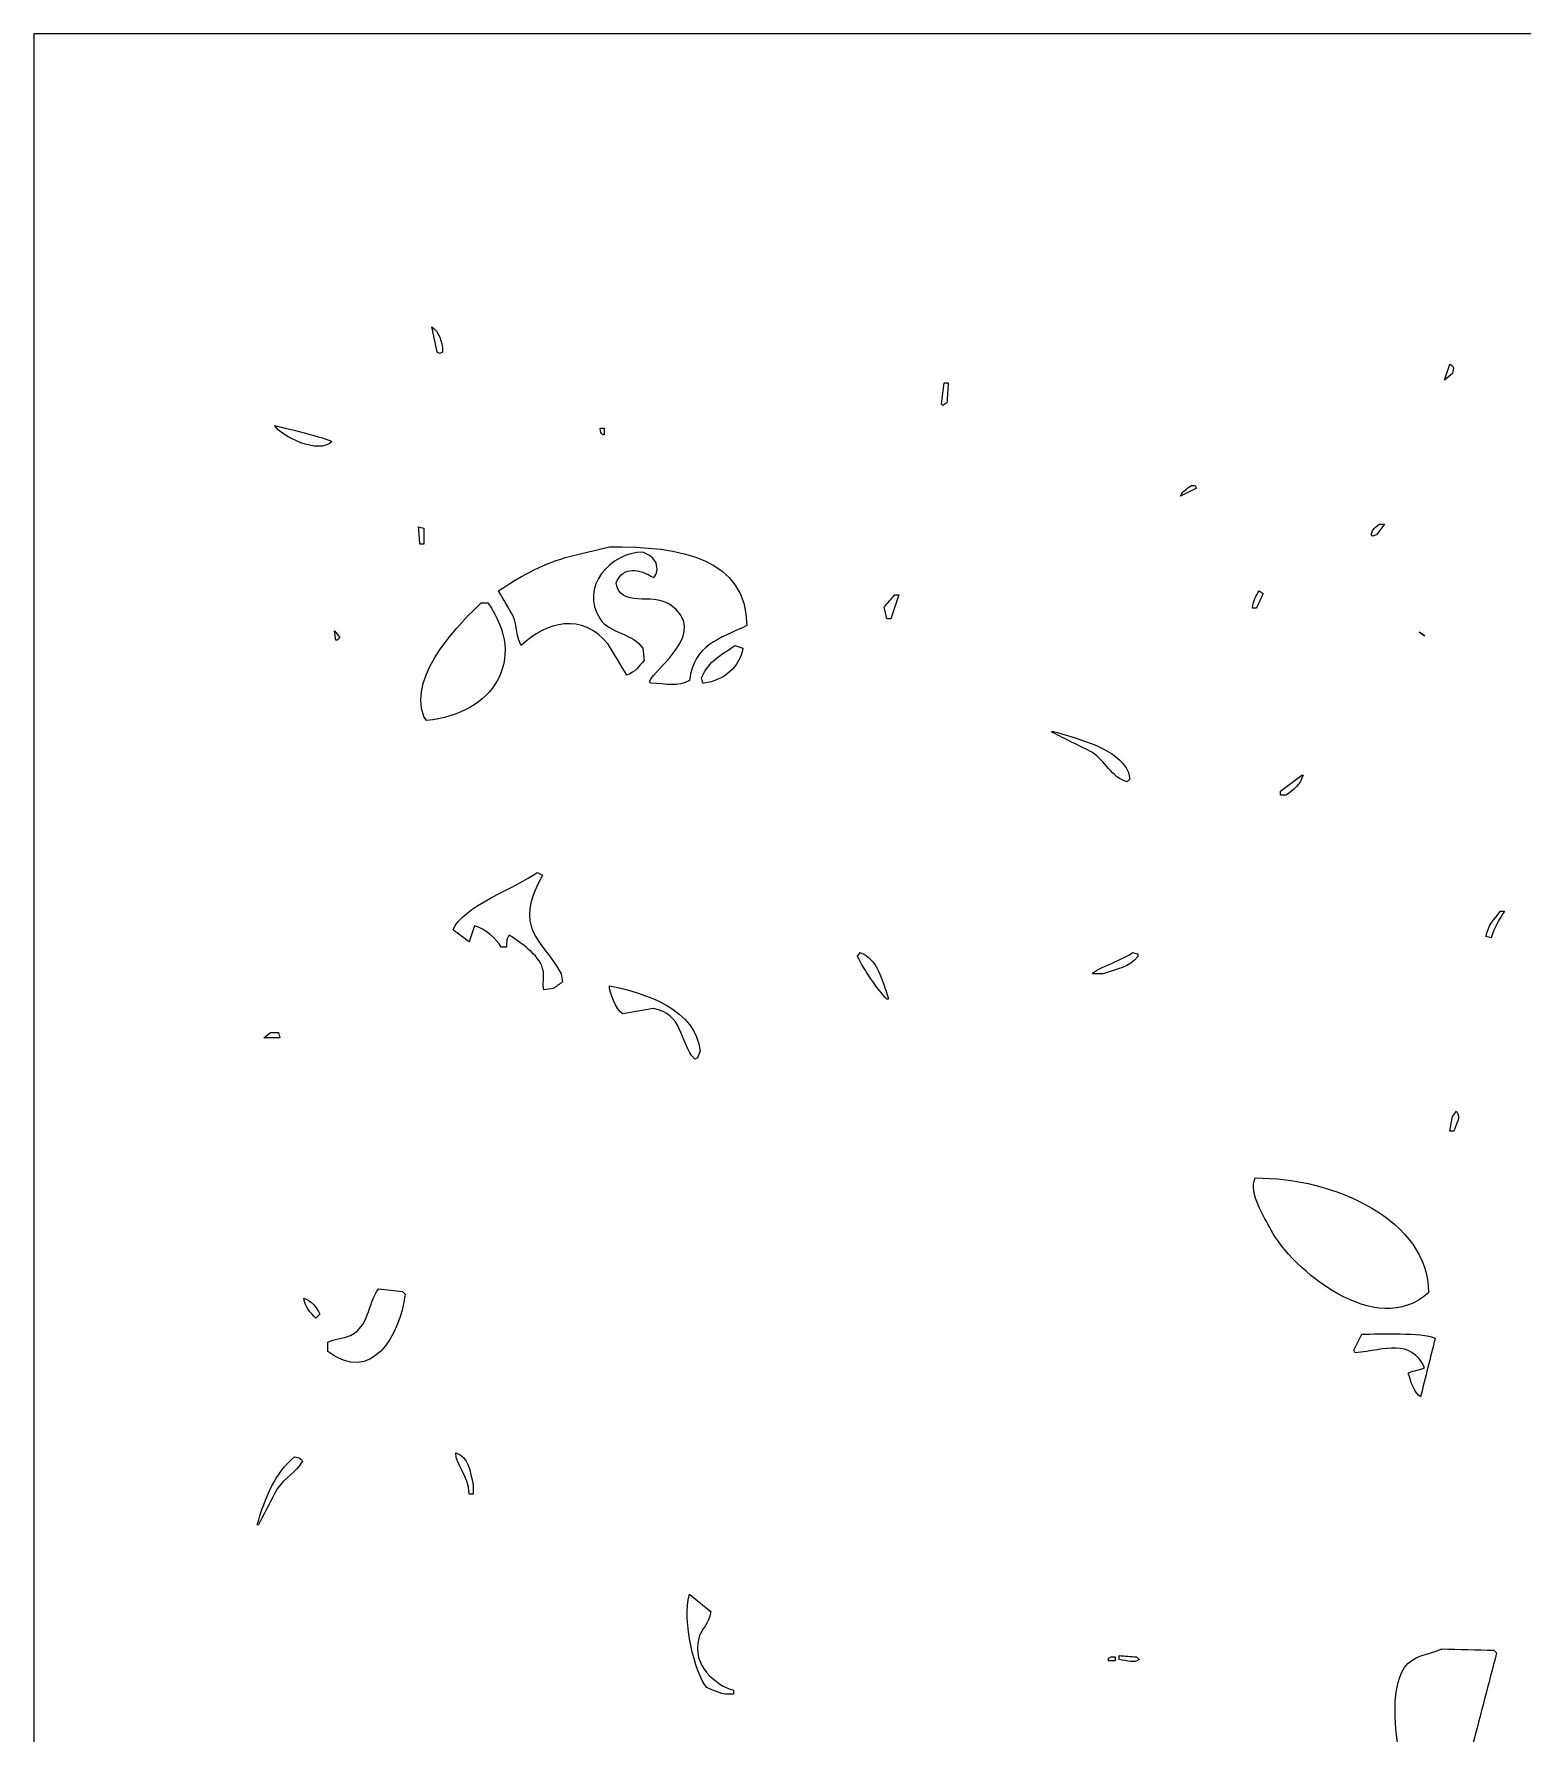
# Model space of a CAD drawing. Header units: centimetres. Extents: x -27 to -20.54, y -9 to -0.65.
# Drawn here: x -26.999 to -23.873, y -4.215 to -0.646 of the extents above; entities that cross this region are included whole.
import ezdxf

# ---------------------------------------------------------------- set-up
doc = ezdxf.new("R2010")
doc.units = ezdxf.units.CM
doc.header["$MEASUREMENT"] = 0
doc.layers.add('layer 1', color=7, linetype='Continuous')

msp = doc.modelspace()

# ---------------------------------------------------------------- linework, layer by layer
at = {"layer": 'layer 1', "color": 250}
msp.add_lwpolyline([(-26.99914, -9.0002), (-20.5434, -9.0002), (-20.5434, -0.64624), (-26.99914, -0.64624), (-26.99914, -9.0002)], close=True, dxfattribs=at)
at = {"layer": 'layer 1', "color": 7}
for points, knots in [([(-26.16332, -1.26131), (-26.15958, -1.27906), (-26.15584, -1.29682), (-26.15211, -1.31456), (-26.15211, -1.31456), (-26.15024, -1.3155), (-26.14837, -1.31643), (-26.1465, -1.31737), (-26.1465, -1.31737), (-26.14463, -1.31643), (-26.14276, -1.3155), (-26.1409, -1.31456), (-26.1409, -1.31456), (-26.14122, -1.2901), (-26.14933, -1.27225), (-26.16332, -1.26131)], [0, 0, 0, 0, 0.2, 0.2, 0.2, 0.2, 0.4, 0.4, 0.4, 0.4, 0.6, 0.6, 0.6, 0.6, 1, 1, 1, 1]), ([(-24.0249, -1.33979), (-24.02864, -1.351), (-24.03238, -1.36221), (-24.03611, -1.37342), (-24.03611, -1.37342), (-24.03051, -1.36875), (-24.0249, -1.36408), (-24.0193, -1.35941), (-24.0193, -1.35941), (-24.01736, -1.34623), (-24.01458, -1.34699), (-24.0249, -1.33979)], [0, 0, 0, 0, 0.25, 0.25, 0.25, 0.25, 0.5, 0.5, 0.5, 0.5, 1, 1, 1, 1]), ([(-25.0871, -1.37902), (-25.08897, -1.39397), (-25.09084, -1.40892), (-25.09271, -1.42387), (-25.09271, -1.42387), (-25.09177, -1.4248), (-25.09084, -1.42574), (-25.08991, -1.42667), (-25.08991, -1.42667), (-25.0871, -1.4248), (-25.0843, -1.42293), (-25.0815, -1.42106), (-25.0815, -1.42106), (-25.08056, -1.40705), (-25.07963, -1.39304), (-25.07869, -1.37902), (-25.07869, -1.37902), (-25.0815, -1.37902), (-25.0843, -1.37902), (-25.0871, -1.37902)], [0, 0, 0, 0, 0.1666667, 0.1666667, 0.1666667, 0.1666667, 0.3333333, 0.3333333, 0.3333333, 0.3333333, 0.5, 0.5, 0.5, 0.5, 0.6666667, 0.6666667, 0.6666667, 0.6666667, 1, 1, 1, 1]), ([(-26.49403, -1.46871), (-26.48003, -1.49125), (-26.40047, -1.5311), (-26.37352, -1.50234), (-26.37352, -1.50234), (-26.37926, -1.49636), (-26.48336, -1.47074), (-26.49403, -1.46871)], [0, 0, 0, 0, 0.3333333, 0.3333333, 0.3333333, 0.3333333, 1, 1, 1, 1]), ([(-25.81018, -1.47432), (-25.80838, -1.4845), (-25.80906, -1.4828), (-25.80458, -1.48833), (-25.80458, -1.48833), (-25.80365, -1.48833), (-25.80271, -1.48833), (-25.80178, -1.48833), (-25.80178, -1.48833), (-25.80178, -1.48366), (-25.80178, -1.47899), (-25.80178, -1.47432), (-25.80178, -1.47432), (-25.80458, -1.47432), (-25.80738, -1.47432), (-25.81018, -1.47432)], [0, 0, 0, 0, 0.2, 0.2, 0.2, 0.2, 0.4, 0.4, 0.4, 0.4, 0.6, 0.6, 0.6, 0.6, 1, 1, 1, 1]), ([(-24.56862, -1.59483), (-24.57834, -1.60268), (-24.58515, -1.60496), (-24.59104, -1.61725), (-24.59104, -1.61725), (-24.57983, -1.61165), (-24.56862, -1.60604), (-24.5574, -1.60044), (-24.5574, -1.60044), (-24.55834, -1.59856), (-24.55927, -1.5967), (-24.56021, -1.59483), (-24.56021, -1.59483), (-24.56301, -1.59483), (-24.56581, -1.59483), (-24.56862, -1.59483)], [0, 0, 0, 0, 0.2, 0.2, 0.2, 0.2, 0.4, 0.4, 0.4, 0.4, 0.6, 0.6, 0.6, 0.6, 1, 1, 1, 1]), ([(-24.17344, -1.67611), (-24.17988, -1.68171), (-24.18281, -1.68196), (-24.18746, -1.69012), (-24.18746, -1.69012), (-24.18839, -1.69292), (-24.18932, -1.69572), (-24.19026, -1.69853), (-24.19026, -1.69853), (-24.18932, -1.69946), (-24.18839, -1.70039), (-24.18746, -1.70133), (-24.18746, -1.70133), (-24.18465, -1.70039), (-24.18185, -1.69946), (-24.17905, -1.69853), (-24.17905, -1.69853), (-24.17344, -1.69106), (-24.16784, -1.68358), (-24.16223, -1.67611), (-24.16223, -1.67611), (-24.16597, -1.67611), (-24.16971, -1.67611), (-24.17344, -1.67611)], [0, 0, 0, 0, 0.1428571, 0.1428571, 0.1428571, 0.1428571, 0.2857143, 0.2857143, 0.2857143, 0.2857143, 0.4285714, 0.4285714, 0.4285714, 0.4285714, 0.5714286, 0.5714286, 0.5714286, 0.5714286, 0.7142857, 0.7142857, 0.7142857, 0.7142857, 1, 1, 1, 1]), ([(-26.19134, -1.68171), (-26.19041, -1.69386), (-26.18948, -1.706), (-26.18854, -1.71815), (-26.18854, -1.71815), (-26.18574, -1.71815), (-26.18294, -1.71815), (-26.18013, -1.71815), (-26.18013, -1.71815), (-26.18013, -1.71628), (-26.18013, -1.71441), (-26.18013, -1.71254), (-26.18013, -1.71254), (-26.18013, -1.7032), (-26.18013, -1.69386), (-26.18013, -1.68451), (-26.18013, -1.68451), (-26.18387, -1.68358), (-26.18761, -1.68264), (-26.19134, -1.68171)], [0, 0, 0, 0, 0.1666667, 0.1666667, 0.1666667, 0.1666667, 0.3333333, 0.3333333, 0.3333333, 0.3333333, 0.5, 0.5, 0.5, 0.5, 0.6666667, 0.6666667, 0.6666667, 0.6666667, 1, 1, 1, 1]), ([(-25.79057, -1.72375), (-25.82139, -1.73122), (-25.85223, -1.7387), (-25.88305, -1.74617), (-25.88305, -1.74617), (-25.93356, -1.76118), (-25.9837, -1.78871), (-26.02318, -1.81624), (-26.02318, -1.81624), (-26.01291, -1.83398), (-26.00263, -1.85174), (-25.99236, -1.86949), (-25.99236, -1.86949), (-25.98448, -1.8889), (-25.98586, -1.91531), (-25.97554, -1.93115), (-25.97554, -1.93115), (-25.92476, -1.88141), (-25.84617, -1.86009), (-25.79337, -1.92835), (-25.79337, -1.92835), (-25.78029, -1.94983), (-25.76721, -1.97132), (-25.75413, -1.99281), (-25.75413, -1.99281), (-25.73487, -1.98628), (-25.72932, -1.97549), (-25.7177, -1.96198), (-25.7177, -1.96198), (-25.71863, -1.95357), (-25.71957, -1.94516), (-25.7205, -1.93675), (-25.7205, -1.93675), (-25.73874, -1.90599), (-25.79007, -1.90539), (-25.81018, -1.87509), (-25.81018, -1.87509), (-25.85447, -1.80841), (-25.7868, -1.73428), (-25.7205, -1.73496), (-25.7205, -1.73496), (-25.70755, -1.7408), (-25.69875, -1.74443), (-25.69247, -1.75738), (-25.69247, -1.75738), (-25.6887, -1.77146), (-25.68908, -1.77978), (-25.69808, -1.78821), (-25.69808, -1.78821), (-25.72563, -1.76963), (-25.76188, -1.7631), (-25.77655, -1.79942), (-25.77655, -1.79942), (-25.76618, -1.85354), (-25.70189, -1.81935), (-25.66445, -1.84427), (-25.66445, -1.84427), (-25.57782, -1.90191), (-25.6946, -1.97773), (-25.70649, -2.00682), (-25.70649, -2.00682), (-25.70555, -2.00775), (-25.70462, -2.00869), (-25.70368, -2.00962), (-25.70368, -2.00962), (-25.67035, -2.01167), (-25.64529, -2.01812), (-25.62241, -2.00401), (-25.62241, -2.00401), (-25.61302, -1.9292), (-25.55919, -1.9168), (-25.50189, -1.88911), (-25.50189, -1.88911), (-25.50245, -1.74916), (-25.6405, -1.72107), (-25.79057, -1.72375)], [0, 0, 0, 0, 0.05, 0.05, 0.05, 0.05, 0.1, 0.1, 0.1, 0.1, 0.15, 0.15, 0.15, 0.15, 0.2, 0.2, 0.2, 0.2, 0.25, 0.25, 0.25, 0.25, 0.3, 0.3, 0.3, 0.3, 0.35, 0.35, 0.35, 0.35, 0.4, 0.4, 0.4, 0.4, 0.45, 0.45, 0.45, 0.45, 0.5, 0.5, 0.5, 0.5, 0.55, 0.55, 0.55, 0.55, 0.6, 0.6, 0.6, 0.6, 0.65, 0.65, 0.65, 0.65, 0.7, 0.7, 0.7, 0.7, 0.75, 0.75, 0.75, 0.75, 0.8, 0.8, 0.8, 0.8, 0.85, 0.85, 0.85, 0.85, 0.9, 0.9, 0.9, 0.9, 1, 1, 1, 1]), ([(-24.42568, -1.81624), (-24.43324, -1.82747), (-24.43781, -1.83428), (-24.4397, -1.85267), (-24.4397, -1.85267), (-24.43689, -1.85267), (-24.43409, -1.85267), (-24.43129, -1.85267), (-24.43129, -1.85267), (-24.42661, -1.8424), (-24.42194, -1.83212), (-24.41727, -1.82184), (-24.41727, -1.82184), (-24.42008, -1.81998), (-24.42288, -1.81811), (-24.42568, -1.81624)], [0, 0, 0, 0, 0.2, 0.2, 0.2, 0.2, 0.4, 0.4, 0.4, 0.4, 0.6, 0.6, 0.6, 0.6, 1, 1, 1, 1]), ([(-26.05962, -1.84146), (-26.09697, -1.87618), (-26.21529, -1.99225), (-26.18013, -2.07969), (-26.18013, -2.07969), (-26.17827, -2.08249), (-26.17639, -2.08529), (-26.17453, -2.0881), (-26.17453, -2.0881), (-26.03506, -2.07576), (-25.96085, -1.96029), (-26.0456, -1.84146), (-26.0456, -1.84146), (-26.05028, -1.84146), (-26.05495, -1.84146), (-26.05962, -1.84146)], [0, 0, 0, 0, 0.2, 0.2, 0.2, 0.2, 0.4, 0.4, 0.4, 0.4, 0.6, 0.6, 0.6, 0.6, 1, 1, 1, 1]), ([(-25.1908, -1.82465), (-25.19827, -1.83305), (-25.20575, -1.84146), (-25.21322, -1.84987), (-25.21322, -1.84987), (-25.21135, -1.85828), (-25.20948, -1.86669), (-25.20762, -1.87509), (-25.20762, -1.87509), (-25.20481, -1.87509), (-25.20201, -1.87509), (-25.19921, -1.87509), (-25.19921, -1.87509), (-25.1936, -1.85828), (-25.188, -1.84146), (-25.18239, -1.82465), (-25.18239, -1.82465), (-25.18519, -1.82465), (-25.188, -1.82465), (-25.1908, -1.82465)], [0, 0, 0, 0, 0.1666667, 0.1666667, 0.1666667, 0.1666667, 0.3333333, 0.3333333, 0.3333333, 0.3333333, 0.5, 0.5, 0.5, 0.5, 0.6666667, 0.6666667, 0.6666667, 0.6666667, 1, 1, 1, 1]), ([(-26.36791, -1.90032), (-26.36697, -1.90686), (-26.36604, -1.9134), (-26.36511, -1.91994), (-26.36511, -1.91994), (-26.36417, -1.91994), (-26.36324, -1.91994), (-26.3623, -1.91994), (-26.3623, -1.91994), (-26.36044, -1.91807), (-26.35857, -1.9162), (-26.3567, -1.91433), (-26.3567, -1.91433), (-26.36044, -1.90966), (-26.36417, -1.90499), (-26.36791, -1.90032)], [0, 0, 0, 0, 0.2, 0.2, 0.2, 0.2, 0.4, 0.4, 0.4, 0.4, 0.6, 0.6, 0.6, 0.6, 1, 1, 1, 1]), ([(-24.08936, -1.90312), (-24.08563, -1.90592), (-24.08189, -1.90873), (-24.07815, -1.91153), (-24.07815, -1.91153), (-24.08352, -1.90473), (-24.07995, -1.907), (-24.08936, -1.90312)], [0, 0, 0, 0, 0.3333333, 0.3333333, 0.3333333, 0.3333333, 1, 1, 1, 1]), ([(-25.52712, -1.93115), (-25.55903, -1.95329), (-25.57949, -1.96148), (-25.59718, -1.99841), (-25.59718, -1.99841), (-25.59625, -2.00215), (-25.59531, -2.00588), (-25.59438, -2.00962), (-25.59438, -2.00962), (-25.59345, -2.00962), (-25.59251, -2.00962), (-25.59158, -2.00962), (-25.59158, -2.00962), (-25.55037, -2.00527), (-25.51683, -1.97574), (-25.5103, -1.93675), (-25.5103, -1.93675), (-25.51591, -1.93488), (-25.52151, -1.93302), (-25.52712, -1.93115)], [0, 0, 0, 0, 0.1666667, 0.1666667, 0.1666667, 0.1666667, 0.3333333, 0.3333333, 0.3333333, 0.3333333, 0.5, 0.5, 0.5, 0.5, 0.6666667, 0.6666667, 0.6666667, 0.6666667, 1, 1, 1, 1]), ([(-24.86009, -2.11052), (-24.86009, -2.11145), (-24.86009, -2.11238), (-24.86009, -2.11332), (-24.86009, -2.11332), (-24.83207, -2.12733), (-24.80404, -2.14135), (-24.77601, -2.15536), (-24.77601, -2.15536), (-24.74918, -2.17227), (-24.73703, -2.20801), (-24.70314, -2.21702), (-24.70314, -2.21702), (-24.70127, -2.21515), (-24.69941, -2.21328), (-24.69754, -2.21141), (-24.69754, -2.21141), (-24.69847, -2.20674), (-24.69941, -2.20207), (-24.70034, -2.1974), (-24.70034, -2.1974), (-24.72255, -2.14529), (-24.80359, -2.12851), (-24.86009, -2.11052)], [0, 0, 0, 0, 0.1428571, 0.1428571, 0.1428571, 0.1428571, 0.2857143, 0.2857143, 0.2857143, 0.2857143, 0.4285714, 0.4285714, 0.4285714, 0.4285714, 0.5714286, 0.5714286, 0.5714286, 0.5714286, 0.7142857, 0.7142857, 0.7142857, 0.7142857, 1, 1, 1, 1]), ([(-24.336, -2.203), (-24.35094, -2.21421), (-24.36589, -2.22542), (-24.38084, -2.23664), (-24.38084, -2.23664), (-24.38084, -2.23944), (-24.38084, -2.24224), (-24.38084, -2.24504), (-24.38084, -2.24504), (-24.3771, -2.24504), (-24.37336, -2.24504), (-24.36963, -2.24504), (-24.36963, -2.24504), (-24.35402, -2.23644), (-24.33863, -2.22156), (-24.33319, -2.203), (-24.33319, -2.203), (-24.33413, -2.203), (-24.33506, -2.203), (-24.336, -2.203)], [0, 0, 0, 0, 0.1666667, 0.1666667, 0.1666667, 0.1666667, 0.3333333, 0.3333333, 0.3333333, 0.3333333, 0.5, 0.5, 0.5, 0.5, 0.6666667, 0.6666667, 0.6666667, 0.6666667, 1, 1, 1, 1]), ([(-25.94191, -2.4076), (-25.98346, -2.43853), (-26.1031, -2.48068), (-26.11848, -2.52811), (-26.11848, -2.52811), (-26.10726, -2.53652), (-26.09605, -2.54493), (-26.08484, -2.55333), (-26.08484, -2.55333), (-26.08111, -2.54212), (-26.07737, -2.53091), (-26.07363, -2.5197), (-26.07363, -2.5197), (-26.05227, -2.52512), (-26.02733, -2.5471), (-26.01758, -2.56455), (-26.01758, -2.56455), (-26.01384, -2.56455), (-26.01011, -2.56455), (-26.00637, -2.56455), (-26.00637, -2.56455), (-26.00653, -2.55128), (-26.006, -2.54587), (-26.00076, -2.53932), (-26.00076, -2.53932), (-25.97718, -2.55527), (-25.93919, -2.5794), (-25.9307, -2.60939), (-25.9307, -2.60939), (-25.92527, -2.62854), (-25.93252, -2.64227), (-25.9279, -2.65423), (-25.9279, -2.65423), (-25.92136, -2.65329), (-25.91481, -2.65236), (-25.90828, -2.65143), (-25.90828, -2.65143), (-25.90174, -2.64676), (-25.8952, -2.64208), (-25.88866, -2.63741), (-25.88866, -2.63741), (-25.88959, -2.63181), (-25.89053, -2.6262), (-25.89146, -2.6206), (-25.89146, -2.6206), (-25.93385, -2.54396), (-25.99474, -2.52805), (-25.9307, -2.4132), (-25.9307, -2.4132), (-25.93443, -2.41133), (-25.93817, -2.40947), (-25.94191, -2.4076)], [0, 0, 0, 0, 0.0714286, 0.0714286, 0.0714286, 0.0714286, 0.1428571, 0.1428571, 0.1428571, 0.1428571, 0.2142857, 0.2142857, 0.2142857, 0.2142857, 0.2857143, 0.2857143, 0.2857143, 0.2857143, 0.3571429, 0.3571429, 0.3571429, 0.3571429, 0.4285714, 0.4285714, 0.4285714, 0.4285714, 0.5, 0.5, 0.5, 0.5, 0.5714286, 0.5714286, 0.5714286, 0.5714286, 0.6428571, 0.6428571, 0.6428571, 0.6428571, 0.7142857, 0.7142857, 0.7142857, 0.7142857, 0.7857143, 0.7857143, 0.7857143, 0.7857143, 0.8571429, 0.8571429, 0.8571429, 0.8571429, 1, 1, 1, 1]), ([(-23.9184, -2.48887), (-23.93147, -2.50595), (-23.94427, -2.51582), (-23.94923, -2.54212), (-23.94923, -2.54212), (-23.94549, -2.54306), (-23.94176, -2.54399), (-23.93802, -2.54493), (-23.93802, -2.54493), (-23.93179, -2.52166), (-23.92138, -2.50622), (-23.91, -2.48887), (-23.91, -2.48887), (-23.9128, -2.48887), (-23.9156, -2.48887), (-23.9184, -2.48887)], [0, 0, 0, 0, 0.2, 0.2, 0.2, 0.2, 0.4, 0.4, 0.4, 0.4, 0.6, 0.6, 0.6, 0.6, 1, 1, 1, 1]), ([(-25.26367, -2.57575), (-25.26554, -2.57856), (-25.26741, -2.58136), (-25.26927, -2.58416), (-25.26927, -2.58416), (-25.25643, -2.60944), (-25.22821, -2.65323), (-25.20762, -2.67385), (-25.20762, -2.67385), (-25.20668, -2.67385), (-25.20575, -2.67385), (-25.20481, -2.67385), (-25.20481, -2.67385), (-25.20481, -2.67291), (-25.20481, -2.67198), (-25.20481, -2.67105), (-25.20481, -2.67105), (-25.21725, -2.63472), (-25.22766, -2.58884), (-25.26367, -2.57575)], [0, 0, 0, 0, 0.1666667, 0.1666667, 0.1666667, 0.1666667, 0.3333333, 0.3333333, 0.3333333, 0.3333333, 0.5, 0.5, 0.5, 0.5, 0.6666667, 0.6666667, 0.6666667, 0.6666667, 1, 1, 1, 1]), ([(-24.69193, -2.57575), (-24.7069, -2.58904), (-24.77005, -2.61011), (-24.77601, -2.6206), (-24.77601, -2.6206), (-24.76854, -2.6206), (-24.76106, -2.6206), (-24.75359, -2.6206), (-24.75359, -2.6206), (-24.72395, -2.60957), (-24.69794, -2.60729), (-24.68072, -2.58416), (-24.68072, -2.58416), (-24.68072, -2.5823), (-24.68072, -2.58043), (-24.68072, -2.57856), (-24.68072, -2.57856), (-24.68446, -2.57763), (-24.68819, -2.57669), (-24.69193, -2.57575)], [0, 0, 0, 0, 0.1666667, 0.1666667, 0.1666667, 0.1666667, 0.3333333, 0.3333333, 0.3333333, 0.3333333, 0.5, 0.5, 0.5, 0.5, 0.6666667, 0.6666667, 0.6666667, 0.6666667, 1, 1, 1, 1]), ([(-25.79057, -2.64582), (-25.79144, -2.65768), (-25.7761, -2.69695), (-25.76254, -2.70468), (-25.76254, -2.70468), (-25.74105, -2.70094), (-25.71956, -2.6972), (-25.69808, -2.69347), (-25.69808, -2.69347), (-25.63551, -2.70399), (-25.64468, -2.76143), (-25.6112, -2.79997), (-25.6112, -2.79997), (-25.60933, -2.79903), (-25.60746, -2.7981), (-25.60559, -2.79717), (-25.60559, -2.79717), (-25.60372, -2.79249), (-25.60186, -2.78782), (-25.59999, -2.78315), (-25.59999, -2.78315), (-25.60745, -2.69582), (-25.71495, -2.66027), (-25.79057, -2.64582)], [0, 0, 0, 0, 0.1428571, 0.1428571, 0.1428571, 0.1428571, 0.2857143, 0.2857143, 0.2857143, 0.2857143, 0.4285714, 0.4285714, 0.4285714, 0.4285714, 0.5714286, 0.5714286, 0.5714286, 0.5714286, 0.7142857, 0.7142857, 0.7142857, 0.7142857, 1, 1, 1, 1]), ([(-26.50244, -2.74391), (-26.50711, -2.74765), (-26.51178, -2.75139), (-26.51645, -2.75513), (-26.51645, -2.75513), (-26.50524, -2.75513), (-26.49403, -2.75513), (-26.48282, -2.75513), (-26.48282, -2.75513), (-26.48375, -2.75139), (-26.48469, -2.74765), (-26.48562, -2.74391), (-26.48562, -2.74391), (-26.49122, -2.74391), (-26.49683, -2.74391), (-26.50244, -2.74391)], [0, 0, 0, 0, 0.2, 0.2, 0.2, 0.2, 0.4, 0.4, 0.4, 0.4, 0.6, 0.6, 0.6, 0.6, 1, 1, 1, 1]), ([(-24.01089, -2.90927), (-24.01369, -2.91301), (-24.0165, -2.91674), (-24.0193, -2.92048), (-24.0193, -2.92048), (-24.02117, -2.93076), (-24.02303, -2.94103), (-24.0249, -2.95131), (-24.0249, -2.95131), (-24.0221, -2.95131), (-24.0193, -2.95131), (-24.0165, -2.95131), (-24.0165, -2.95131), (-24.01207, -2.93487), (-24.00072, -2.92347), (-24.01089, -2.90927)], [0, 0, 0, 0, 0.2, 0.2, 0.2, 0.2, 0.4, 0.4, 0.4, 0.4, 0.6, 0.6, 0.6, 0.6, 1, 1, 1, 1]), ([(-24.43409, -3.0494), (-24.44865, -3.08227), (-24.41397, -3.13273), (-24.40046, -3.1587), (-24.40046, -3.1587), (-24.35828, -3.23978), (-24.17941, -3.39059), (-24.06974, -3.29043), (-24.06974, -3.29043), (-24.06964, -3.13929), (-24.26714, -3.04747), (-24.43409, -3.0494)], [0, 0, 0, 0, 0.25, 0.25, 0.25, 0.25, 0.5, 0.5, 0.5, 0.5, 1, 1, 1, 1]), ([(-26.27542, -3.28202), (-26.29949, -3.3179), (-26.29441, -3.3598), (-26.33428, -3.38011), (-26.33428, -3.38011), (-26.34966, -3.38795), (-26.36969, -3.38729), (-26.38192, -3.39413), (-26.38192, -3.39413), (-26.38192, -3.40067), (-26.38192, -3.40721), (-26.38192, -3.41375), (-26.38192, -3.41375), (-26.29077, -3.48367), (-26.2308, -3.382), (-26.21937, -3.29323), (-26.21937, -3.29323), (-26.22124, -3.29136), (-26.22311, -3.28949), (-26.22498, -3.28763), (-26.22498, -3.28763), (-26.24179, -3.28576), (-26.25861, -3.28389), (-26.27542, -3.28202)], [0, 0, 0, 0, 0.1428571, 0.1428571, 0.1428571, 0.1428571, 0.2857143, 0.2857143, 0.2857143, 0.2857143, 0.4285714, 0.4285714, 0.4285714, 0.4285714, 0.5714286, 0.5714286, 0.5714286, 0.5714286, 0.7142857, 0.7142857, 0.7142857, 0.7142857, 1, 1, 1, 1]), ([(-26.43237, -3.30164), (-26.42855, -3.32199), (-26.41932, -3.33207), (-26.40715, -3.34368), (-26.40715, -3.34368), (-26.40434, -3.34088), (-26.40154, -3.33807), (-26.39874, -3.33527), (-26.39874, -3.33527), (-26.4068, -3.31949), (-26.41523, -3.30853), (-26.43237, -3.30164)], [0, 0, 0, 0, 0.25, 0.25, 0.25, 0.25, 0.5, 0.5, 0.5, 0.5, 1, 1, 1, 1]), ([(-24.20988, -3.37731), (-24.21548, -3.38852), (-24.22109, -3.39973), (-24.22669, -3.41094), (-24.22669, -3.41094), (-24.22576, -3.41281), (-24.22483, -3.41468), (-24.22389, -3.41655), (-24.22389, -3.41655), (-24.15911, -3.41022), (-24.10864, -3.38615), (-24.07815, -3.44738), (-24.07815, -3.44738), (-24.0886, -3.45411), (-24.09901, -3.45287), (-24.11178, -3.45859), (-24.11178, -3.45859), (-24.11178, -3.45952), (-24.11178, -3.46046), (-24.11178, -3.46139), (-24.11178, -3.46139), (-24.10804, -3.4754), (-24.0987, -3.50254), (-24.08656, -3.50904), (-24.08656, -3.50904), (-24.07629, -3.46793), (-24.06601, -3.42682), (-24.05573, -3.38572), (-24.05573, -3.38572), (-24.08455, -3.37336), (-24.17147, -3.37728), (-24.20988, -3.37731)], [0, 0, 0, 0, 0.1111111, 0.1111111, 0.1111111, 0.1111111, 0.2222222, 0.2222222, 0.2222222, 0.2222222, 0.3333333, 0.3333333, 0.3333333, 0.3333333, 0.4444444, 0.4444444, 0.4444444, 0.4444444, 0.5555556, 0.5555556, 0.5555556, 0.5555556, 0.6666667, 0.6666667, 0.6666667, 0.6666667, 0.7777778, 0.7777778, 0.7777778, 0.7777778, 1, 1, 1, 1]), ([(-26.45199, -3.63516), (-26.49321, -3.67004), (-26.51304, -3.71924), (-26.53046, -3.77809), (-26.53046, -3.77809), (-26.52953, -3.77809), (-26.5286, -3.77809), (-26.52766, -3.77809), (-26.52766, -3.77809), (-26.52673, -3.77622), (-26.52579, -3.77435), (-26.52486, -3.77248), (-26.52486, -3.77248), (-26.51271, -3.74913), (-26.50057, -3.72577), (-26.48842, -3.70242), (-26.48842, -3.70242), (-26.47326, -3.6798), (-26.44872, -3.66873), (-26.43517, -3.64357), (-26.43517, -3.64357), (-26.44157, -3.63674), (-26.43966, -3.63746), (-26.45199, -3.63516)], [0, 0, 0, 0, 0.1428571, 0.1428571, 0.1428571, 0.1428571, 0.2857143, 0.2857143, 0.2857143, 0.2857143, 0.4285714, 0.4285714, 0.4285714, 0.4285714, 0.5714286, 0.5714286, 0.5714286, 0.5714286, 0.7142857, 0.7142857, 0.7142857, 0.7142857, 1, 1, 1, 1]), ([(-26.11287, -3.62675), (-26.11414, -3.65311), (-26.08585, -3.67191), (-26.08484, -3.71363), (-26.08484, -3.71363), (-26.08204, -3.71363), (-26.07924, -3.71363), (-26.07644, -3.71363), (-26.07644, -3.71363), (-26.07644, -3.70709), (-26.07644, -3.70055), (-26.07644, -3.69401), (-26.07644, -3.69401), (-26.08339, -3.66595), (-26.08558, -3.63497), (-26.11287, -3.62675)], [0, 0, 0, 0, 0.2, 0.2, 0.2, 0.2, 0.4, 0.4, 0.4, 0.4, 0.6, 0.6, 0.6, 0.6, 1, 1, 1, 1]), ([(-25.62241, -3.92383), (-25.63821, -3.98187), (-25.61116, -4.08773), (-25.58597, -4.12001), (-25.58597, -4.12001), (-25.56369, -4.12838), (-25.5579, -4.13482), (-25.52992, -4.13402), (-25.52992, -4.13402), (-25.52992, -4.13122), (-25.52992, -4.12842), (-25.52992, -4.12562), (-25.52992, -4.12562), (-25.56564, -4.11543), (-25.61827, -4.07417), (-25.60279, -4.01632), (-25.60279, -4.01632), (-25.5972, -3.99542), (-25.58151, -3.98709), (-25.57757, -3.96026), (-25.57757, -3.96026), (-25.59251, -3.94812), (-25.60746, -3.93597), (-25.62241, -3.92383)], [0, 0, 0, 0, 0.1428571, 0.1428571, 0.1428571, 0.1428571, 0.2857143, 0.2857143, 0.2857143, 0.2857143, 0.4285714, 0.4285714, 0.4285714, 0.4285714, 0.5714286, 0.5714286, 0.5714286, 0.5714286, 0.7142857, 0.7142857, 0.7142857, 0.7142857, 1, 1, 1, 1]), ([(-24.73677, -4.05555), (-24.73864, -4.05648), (-24.74051, -4.05742), (-24.74238, -4.05835), (-24.74238, -4.05835), (-24.74238, -4.05929), (-24.74238, -4.06022), (-24.74238, -4.06116), (-24.74238, -4.06116), (-24.74238, -4.06209), (-24.74238, -4.06302), (-24.74238, -4.06396), (-24.74238, -4.06396), (-24.73771, -4.06396), (-24.73304, -4.06396), (-24.72837, -4.06396), (-24.72837, -4.06396), (-24.72837, -4.06116), (-24.72837, -4.05835), (-24.72837, -4.05555), (-24.72837, -4.05555), (-24.73117, -4.05555), (-24.73397, -4.05555), (-24.73677, -4.05555)], [0, 0, 0, 0, 0.1428571, 0.1428571, 0.1428571, 0.1428571, 0.2857143, 0.2857143, 0.2857143, 0.2857143, 0.4285714, 0.4285714, 0.4285714, 0.4285714, 0.5714286, 0.5714286, 0.5714286, 0.5714286, 0.7142857, 0.7142857, 0.7142857, 0.7142857, 1, 1, 1, 1]), ([(-24.71996, -4.05275), (-24.71996, -4.05555), (-24.71996, -4.05835), (-24.71996, -4.06116), (-24.71996, -4.06116), (-24.70139, -4.06302), (-24.68974, -4.06959), (-24.67792, -4.06116), (-24.67792, -4.06116), (-24.67979, -4.05929), (-24.68165, -4.05742), (-24.68352, -4.05555), (-24.68352, -4.05555), (-24.69566, -4.05462), (-24.70781, -4.05368), (-24.71996, -4.05275)], [0, 0, 0, 0, 0.2, 0.2, 0.2, 0.2, 0.4, 0.4, 0.4, 0.4, 0.6, 0.6, 0.6, 0.6, 1, 1, 1, 1]), ([(-24.04172, -4.03874), (-24.07377, -4.05206), (-24.10227, -4.0517), (-24.12019, -4.07797), (-24.12019, -4.07797), (-24.18444, -4.17217), (-24.07575, -4.46886), (-24.05013, -4.55162), (-24.05013, -4.55162), (-24.03049, -4.61502), (-24.02685, -4.68811), (-23.99688, -4.7422), (-23.99688, -4.7422), (-23.97328, -4.74285), (-23.9276, -4.74583), (-23.9128, -4.73099), (-23.9128, -4.73099), (-23.96573, -4.60811), (-24.01418, -4.40862), (-23.97726, -4.24052), (-23.97726, -4.24052), (-23.96044, -4.17607), (-23.94362, -4.11159), (-23.92681, -4.04714), (-23.92681, -4.04714), (-23.92868, -4.04528), (-23.93055, -4.04341), (-23.93242, -4.04154), (-23.93242, -4.04154), (-23.96885, -4.04061), (-24.00529, -4.03967), (-24.04172, -4.03874)], [0, 0, 0, 0, 0.1111111, 0.1111111, 0.1111111, 0.1111111, 0.2222222, 0.2222222, 0.2222222, 0.2222222, 0.3333333, 0.3333333, 0.3333333, 0.3333333, 0.4444444, 0.4444444, 0.4444444, 0.4444444, 0.5555556, 0.5555556, 0.5555556, 0.5555556, 0.6666667, 0.6666667, 0.6666667, 0.6666667, 0.7777778, 0.7777778, 0.7777778, 0.7777778, 1, 1, 1, 1])]:
    msp.add_open_spline(points, degree=3, knots=knots, dxfattribs=at)

doc.saveas('drawing.dxf')
